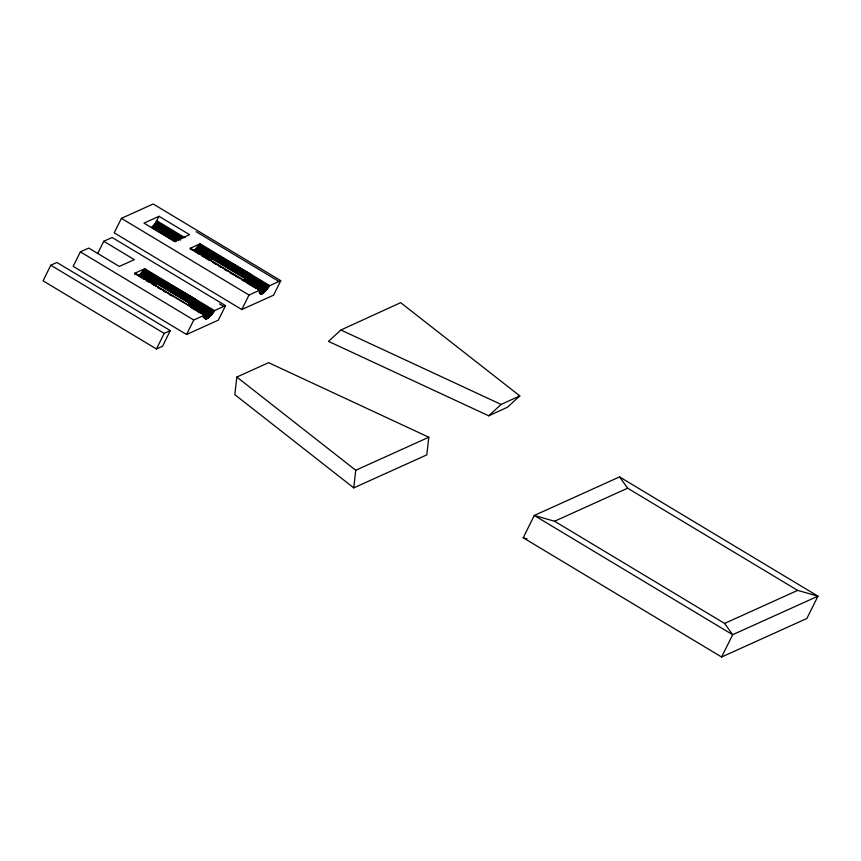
<?xml version="1.0" encoding="UTF-8"?>
<svg xmlns="http://www.w3.org/2000/svg" width="861" height="861" viewBox="0 0 861 861"><rect width="100%" height="100%" fill="white"/><g stroke="black" fill="none" stroke-linecap="round" stroke-linejoin="round"><path stroke-width="1.29" d="M236.829 377.043L234.838 394.661L353.753 487.886L426.819 454.856L428.81 437.227L268.6 362.675L236.829 377.043L355.744 470.267L353.753 487.886M134.833 274.272L135.069 273.12L204.789 315.029C203.11 324.382 213.324 313.921 214.529 310.606L225.539 305.644L112.134 237.485L103.761 241.274L97.67 253.543M269.762 285.637L200.032 243.76L190.27 248.323L263.864 292.6L269.762 285.637L280.772 280.675L153.183 203.982L121.412 218.35L114.212 232.847L241.801 309.529L273.583 295.172L280.772 280.675M190.313 248.151L260.033 290.049L260.313 294.096L263.864 292.6M50.799 265.22L43.05 280.826L156.444 348.985L162.546 346.23L170.295 330.624L56.901 262.465L50.799 265.22L164.193 333.379L170.295 330.624M103.761 241.274L134.338 259.656L119.313 266.447L88.748 248.065L80.364 251.853L73.174 266.35L186.568 334.509L218.339 320.141L225.539 305.644M175.45 241.693L151.676 227.401L155.088 223.699L159.005 216.305L189.581 234.676L174.557 241.467L143.981 223.096L159.005 216.305M155.819 286.153L156.928 283.915L155.292 285.508M156.444 348.985L164.193 333.379M186.568 334.509L193.768 320.012L204.789 315.029M241.801 309.529L249.001 295.043L260.033 290.049M523.208 537.759L534.272 515.459L619.554 476.908L817.95 596.167L806.875 618.467L721.604 657.018L523.208 537.759L527.007 538.846M721.604 657.018L732.668 634.718L817.95 596.167L797.652 590.388L627.647 488.198L619.554 476.908M143.712 270.246L144.153 269.59L195.382 299.101L194.909 299.779L143.292 269.999L144.153 269.59M198.956 245.277L199.397 244.621L250.626 274.132L250.153 274.799L198.525 245.03L199.397 244.621M144.067 279.298L138.524 275.994L144.788 268.729L214.529 310.606M193.757 251.025L200.032 243.76M210.536 260.539L212.172 258.946M188.053 305.203L189.689 303.61M243.286 280.234L244.933 278.63M340.881 330L328.471 341.365L488.714 415.809L507.398 407.264L519.796 395.899L400.656 302.663L340.881 330L501.113 404.433L519.796 395.899M488.714 415.809L501.113 404.433M135.069 273.12L144.788 268.729M355.744 470.267L428.81 437.227M554.57 521.239L724.575 623.429L732.668 634.718L534.272 515.459L554.57 521.239L627.647 488.198M724.575 623.429L797.652 590.388M196.147 231.706L278.964 281.493M199.58 244.406L269.289 286.304M199.106 245.062L268.815 286.971M198.622 245.697L268.341 287.606M156.788 220.76L185.093 237.776M198.148 246.321L267.868 288.22M156.411 221.503L183.587 237.84M197.686 246.913L267.394 288.822M155.992 222.246L182.037 237.894M197.212 247.484L266.932 289.393M155.55 222.977L181.596 238.637M196.749 248.033L266.469 289.942M155.088 223.699L180.003 238.669M196.297 248.549L266.017 290.458M195.791 249.098L265.565 290.943M154.614 224.377L180.659 240.036M195.404 249.507L211.784 259.344M244.546 279.039L265.123 291.405M154.141 225.012L179.056 239.993M194.973 249.938L211.354 259.774M244.115 279.47L264.693 291.836M153.678 225.604L178.582 240.574M194.554 250.325L210.934 260.173M243.695 279.868L264.273 292.234M153.215 226.12L177 240.413M190.163 248.829L192.444 250.207M195.877 252.262L199.3 254.329M201.399 255.62L203.874 257.073M205.768 258.246L209.589 260.506M213.022 262.573L216.445 264.628M218.737 266.006L221.019 267.373M224.452 269.439L226.734 270.817M230.167 272.872L233.589 274.939M235.871 276.306L238.163 277.683M241.586 279.739L243.878 281.116M246.16 282.494L255.469 288.123M257.59 289.361L263.477 292.934M152.784 226.572L176.559 240.865M259.667 291.158L263.1 293.224M152.375 226.938L176.161 241.231M259.301 291.416L262.734 293.483M151.999 227.218L175.784 241.51M260.097 292.331L262.39 293.698M259.774 292.514L262.056 293.881M259.462 292.654L261.744 294.031M259.172 292.762L261.453 294.139M121.412 218.35L249.001 295.043M219.533 303.944L223.731 306.462M144.336 269.375L214.055 311.284M143.862 270.031L213.582 311.94M143.389 270.677L213.108 312.575M142.915 271.29L212.635 313.2M142.442 271.882L212.161 313.791M141.979 272.463L211.688 314.362M141.516 273.002L211.225 314.911M141.053 273.518L210.773 315.427M157.628 283.656L159.92 285.034M162.212 286.412L165.646 288.478M169.09 290.534L171.382 291.911M173.664 293.289L177.108 295.355M180.541 297.422L182.833 298.799M186.267 300.866L188.559 302.243M140.558 274.067L210.321 315.922M140.171 274.476L156.551 284.324M189.302 304.008L209.89 316.385M139.74 274.907L156.121 284.754M188.871 304.439L209.46 316.805M139.321 275.305L155.701 285.142M188.462 304.837L209.04 317.203M135.026 273.292L208.631 317.569M134.919 273.798L137.211 275.176M146.348 280.675L148.641 282.042M152.063 284.108L154.356 285.475M157.778 287.542L161.211 289.597M163.493 290.975L165.775 292.353M169.208 294.408L171.49 295.786M190.927 307.463L195.662 310.337M196.642 310.896L200.236 313.092M202.357 314.33L208.233 317.903M204.434 316.138L207.856 318.193M204.068 316.396L207.49 318.452M203.723 316.611L207.146 318.678M203.39 316.794L206.823 318.861M203.078 316.945L206.511 319M203.928 317.741L206.22 319.108M80.364 251.853L193.768 320.012"/></g></svg>
